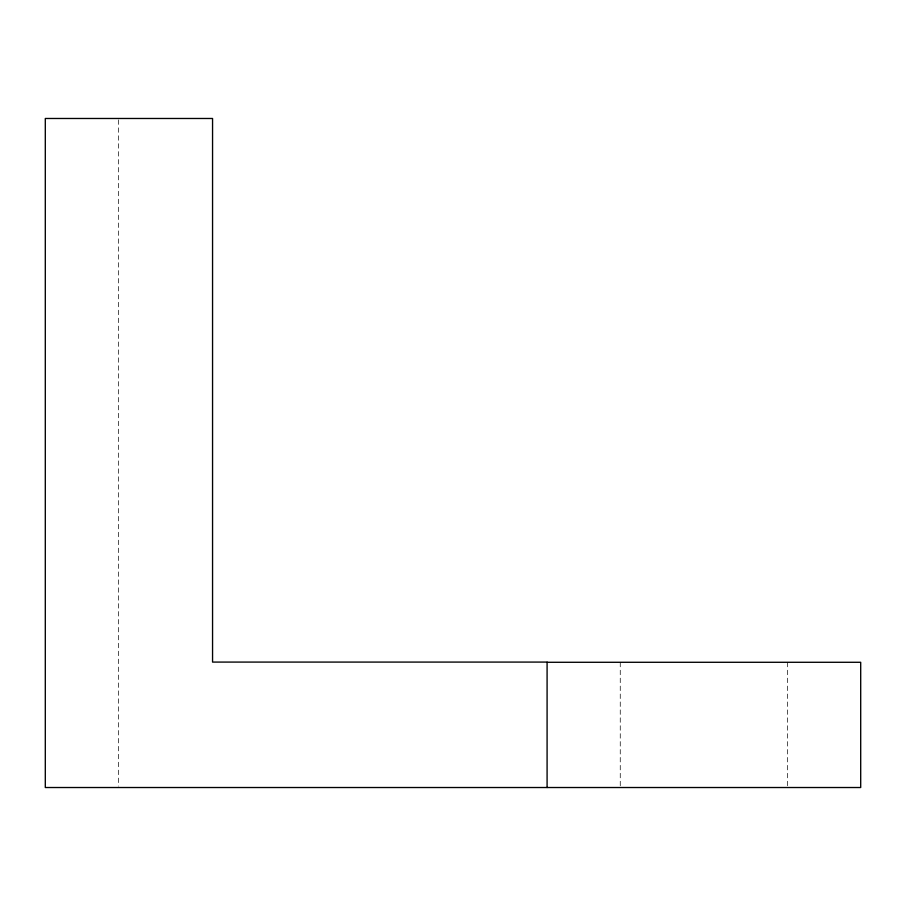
<?xml version="1.0" encoding="UTF-8"?>
<svg xmlns="http://www.w3.org/2000/svg" width="906" height="906" viewBox="0 0 906 906"><rect width="100%" height="100%" fill="white"/><g stroke="black" fill="none" stroke-linecap="round" stroke-linejoin="round"><path stroke-width="0.68" stroke-dasharray="4.53 3.4" d="M787.518 662.286L787.518 786.114M620.259 662.286L620.259 786.114M118.482 119.886L118.482 786.114"/><path stroke-width="1.36" d="M547.088 662.286L860.7 662.286L860.7 787.518L45.3 787.518L45.3 118.482L212.559 118.482L212.559 662.082L547.088 662.082L547.088 787.518"/></g></svg>
